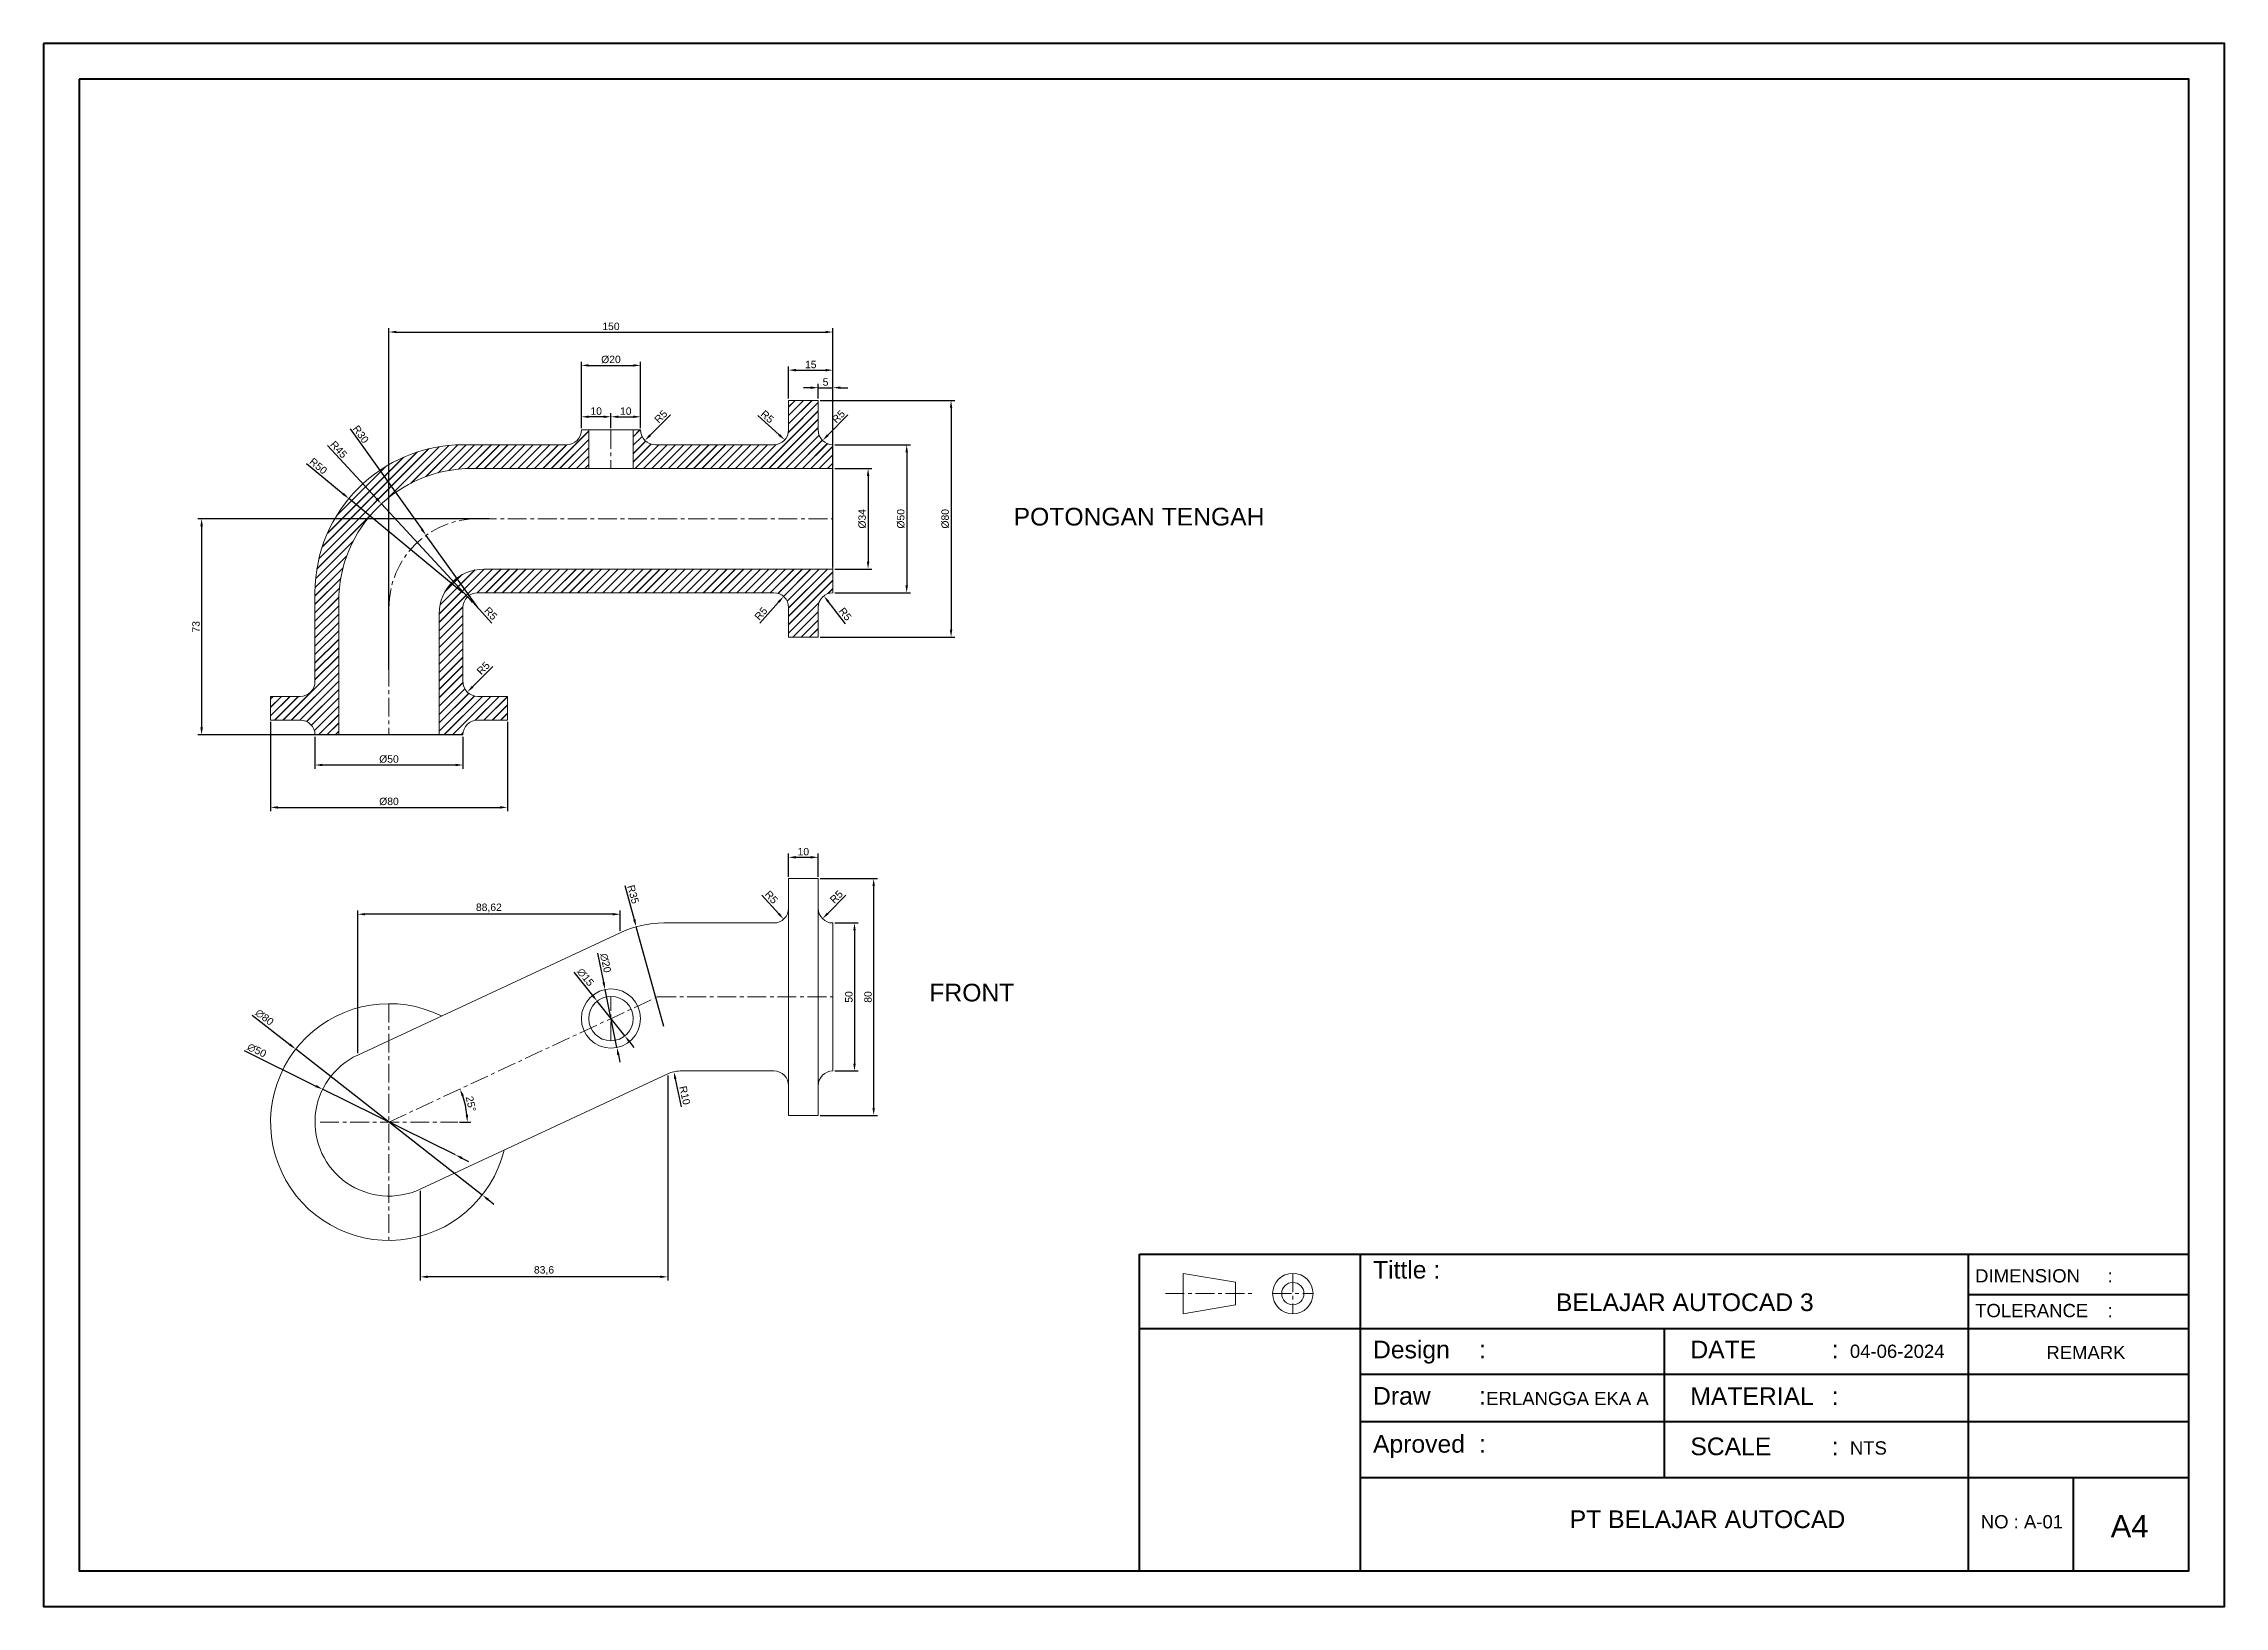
# Model space of a CAD drawing. Header units: millimetres. Extents: x 3088 to 3824, y 774 to 1302.
import ezdxf

# ---------------------------------------------------------------- set-up
doc = ezdxf.new("R2010")
doc.units = ezdxf.units.MM
doc.linetypes.add('CENTERX2', pattern=[101.6, 63.5, -12.7, 12.7, -12.7])
for name, color, linetype, lineweight in [('Center', 4, 'CENTERX2', 13), ('Dim', 40, 'Continuous', 13), ('Kop Gambar', 7, 'Continuous', 40), ('Object', 3, 'Continuous', 15), ('TEXT DIM', 120, 'Continuous', 9)]:
    doc.layers.add(name, color=color, linetype=linetype, lineweight=lineweight)
doc.styles.get("Standard").update_dxf_attribs({"font": 'arial.ttf'})
doc.dimstyles.new('ISO-25', dxfattribs={"dimtxt": 2.5, "dimasz": 2.5, "dimexe": 1.25, "dimexo": 0.625, "dimtad": 1, "dimtxsty": 'Standard', "dimcen": 2.5, "dimadec": 0, "dimazin": 0, "dimtfac": 1, "dimtmove": 0, "dimatfit": 3, "dimfxl": 1, "dimarcsym": 0})

# ---------------------------------------------------------------- blocks, each defined once
blk = doc.blocks.new('*D38')
at = {"layer": 'Defpoints', "color": 0, "transparency": 16777216}
for p in [(3294.89, 979.62), (3181.01, 937.35), (3204.26, 937.35), (3227.51, 937.35), (3230.43, 941.19)]:
    blk.add_point(p, dxfattribs=at)
at = {"layer": 'Dim', "color": 0, "lineweight": -2, "transparency": 16777216}
blk.add_line((3228.14, 937.35), (3231.96, 937.35), dxfattribs=at)
blk.add_arc((3204.26, 937.35), 26.45, 5.41755, 19.58245, dxfattribs=at)
at = {"layer": 'Dim', "color": 0, "transparency": 16777216}
for points in [[(3228.8, 946.06), (3229.57, 946.38), (3228.23, 948.53)], [(3231.01, 939.87), (3230.18, 939.83), (3230.71, 937.35)]]:
    blk.add_solid(points, dxfattribs=at)
at = {"layer": 'Dim', "color": 0, "transparency": 16777216, "insert": (3231.94, 943.49), "char_height": 2.5, "attachment_point": 5, "rotation": 282.5}
blk.add_mtext('25°', dxfattribs=at)
blk = doc.blocks.new('*D39')
at = {"layer": 'Defpoints', "color": 0, "transparency": 16777216}
for p in [(3287.8, 1003.36), (3297.11, 969.62)]:
    blk.add_point(p, dxfattribs=at)
at = {"layer": 'Dim', "color": 0, "lineweight": -2, "transparency": 16777216}
for p, q in [((3283.96, 1017.29), (3287.14, 1005.77)), ((3297.11, 969.62), (3287.8, 1003.36))]:
    blk.add_line(p, q, dxfattribs=at)
at = {"layer": 'Dim', "color": 0, "transparency": 16777216}
blk.add_solid([(3287.54, 1005.88), (3286.73, 1005.65), (3287.8, 1003.36)], dxfattribs=at)
at = {"layer": 'Dim', "color": 0, "transparency": 16777216, "insert": (3286.75, 1014.3), "char_height": 2.5, "attachment_point": 5, "rotation": 285.42232}
blk.add_mtext('R35', dxfattribs=at)
blk = doc.blocks.new('*D40')
at = {"layer": 'Defpoints', "color": 0, "transparency": 16777216}
for p in [(3300.49, 954.38), (3302.65, 944.62)]:
    blk.add_point(p, dxfattribs=at)
at = {"layer": 'Dim', "color": 0, "lineweight": -2, "transparency": 16777216}
blk.add_line((3303.13, 942.45), (3301.03, 951.94), dxfattribs=at)
at = {"layer": 'Dim', "color": 0, "transparency": 16777216}
blk.add_solid([(3301.43, 952.03), (3300.62, 951.85), (3300.49, 954.38)], dxfattribs=at)
at = {"layer": 'Dim', "color": 0, "transparency": 16777216, "insert": (3304.21, 946.39), "char_height": 2.5, "attachment_point": 5, "rotation": 282.5}
blk.add_mtext('R10', dxfattribs=at)
blk = doc.blocks.new('*D41')
at = {"layer": 'Defpoints', "color": 0, "transparency": 16777216}
for p in [(3179.26, 1068.18), (3229.26, 1068.18), (3229.26, 1058)]:
    blk.add_point(p, dxfattribs=at)
at = {"layer": 'Dim', "color": 0, "lineweight": -2, "transparency": 16777216}
for p, q in [((3179.26, 1067.56), (3179.26, 1056.75)), ((3229.26, 1067.56), (3229.26, 1056.75)), ((3181.76, 1058), (3226.76, 1058))]:
    blk.add_line(p, q, dxfattribs=at)
at = {"layer": 'Dim', "color": 0, "transparency": 16777216}
for points in [[(3181.76, 1058.42), (3181.76, 1057.59), (3179.26, 1058)], [(3226.76, 1058.42), (3226.76, 1057.59), (3229.26, 1058)]]:
    blk.add_solid(points, dxfattribs=at)
at = {"layer": 'Dim', "color": 0, "transparency": 16777216, "insert": (3204.26, 1059.97), "char_height": 2.5, "attachment_point": 5}
blk.add_mtext('%%C50', dxfattribs=at)
blk = doc.blocks.new('*D42')
at = {"layer": 'Defpoints', "color": 0, "transparency": 16777216}
for p in [(3164.26, 1073.18), (3244.26, 1073.18), (3244.26, 1043.67)]:
    blk.add_point(p, dxfattribs=at)
at = {"layer": 'Dim', "color": 0, "lineweight": -2, "transparency": 16777216}
for p, q in [((3164.26, 1072.56), (3164.26, 1042.42)), ((3244.26, 1072.56), (3244.26, 1042.42)), ((3166.76, 1043.67), (3241.76, 1043.67))]:
    blk.add_line(p, q, dxfattribs=at)
at = {"layer": 'Dim', "color": 0, "transparency": 16777216}
for points in [[(3166.76, 1044.08), (3166.76, 1043.25), (3164.26, 1043.67)], [(3241.76, 1044.08), (3241.76, 1043.25), (3244.26, 1043.67)]]:
    blk.add_solid(points, dxfattribs=at)
at = {"layer": 'Dim', "color": 0, "transparency": 16777216, "insert": (3204.26, 1045.64), "char_height": 2.5, "attachment_point": 5}
blk.add_mtext('%%C80', dxfattribs=at)
blk = doc.blocks.new('*D43')
at = {"layer": 'Defpoints', "color": 0, "transparency": 16777216}
for p in [(3354.26, 1158.18), (3354.26, 1124.18), (3366.12, 1124.18)]:
    blk.add_point(p, dxfattribs=at)
at = {"layer": 'Dim', "color": 0, "lineweight": -2, "transparency": 16777216}
for p, q in [((3354.89, 1158.18), (3367.37, 1158.18)), ((3366.12, 1155.68), (3366.12, 1126.68)), ((3354.89, 1124.18), (3367.37, 1124.18))]:
    blk.add_line(p, q, dxfattribs=at)
at = {"layer": 'Dim', "color": 0, "transparency": 16777216}
for points in [[(3365.71, 1155.68), (3366.54, 1155.68), (3366.12, 1158.18)], [(3365.71, 1126.68), (3366.54, 1126.68), (3366.12, 1124.18)]]:
    blk.add_solid(points, dxfattribs=at)
at = {"layer": 'Dim', "color": 0, "transparency": 16777216, "insert": (3364.15, 1141.18), "char_height": 2.5, "attachment_point": 5, "rotation": 90}
blk.add_mtext('%%C34', dxfattribs=at)
blk = doc.blocks.new('*D44')
at = {"layer": 'Defpoints', "color": 0, "transparency": 16777216}
for p in [(3354.26, 1166.18), (3354.26, 1116.18), (3379.17, 1116.18)]:
    blk.add_point(p, dxfattribs=at)
at = {"layer": 'Dim', "color": 0, "lineweight": -2, "transparency": 16777216}
for p, q in [((3354.89, 1166.18), (3380.42, 1166.18)), ((3379.17, 1163.68), (3379.17, 1118.68)), ((3354.89, 1116.18), (3380.42, 1116.18))]:
    blk.add_line(p, q, dxfattribs=at)
at = {"layer": 'Dim', "color": 0, "transparency": 16777216}
for points in [[(3378.75, 1163.68), (3379.59, 1163.68), (3379.17, 1166.18)], [(3378.75, 1118.68), (3379.59, 1118.68), (3379.17, 1116.18)]]:
    blk.add_solid(points, dxfattribs=at)
at = {"layer": 'Dim', "color": 0, "transparency": 16777216, "insert": (3377.2, 1141.18), "char_height": 2.5, "attachment_point": 5, "rotation": 90}
blk.add_mtext('%%C50', dxfattribs=at)
blk = doc.blocks.new('*D45')
at = {"layer": 'Defpoints', "color": 0, "transparency": 16777216}
for p in [(3349.26, 1181.18), (3349.26, 1101.18), (3394.17, 1101.18)]:
    blk.add_point(p, dxfattribs=at)
at = {"layer": 'Dim', "color": 0, "lineweight": -2, "transparency": 16777216}
for p, q in [((3349.89, 1181.18), (3395.42, 1181.18)), ((3394.17, 1178.68), (3394.17, 1103.68)), ((3349.89, 1101.18), (3395.42, 1101.18))]:
    blk.add_line(p, q, dxfattribs=at)
at = {"layer": 'Dim', "color": 0, "transparency": 16777216}
for points in [[(3393.76, 1178.68), (3394.59, 1178.68), (3394.17, 1181.18)], [(3393.76, 1103.68), (3394.59, 1103.68), (3394.17, 1101.18)]]:
    blk.add_solid(points, dxfattribs=at)
at = {"layer": 'Dim', "color": 0, "transparency": 16777216, "insert": (3392.2, 1141.18), "char_height": 2.5, "attachment_point": 5, "rotation": 90}
blk.add_mtext('%%C80', dxfattribs=at)
blk = doc.blocks.new('*D46')
at = {"layer": 'Defpoints', "color": 0, "transparency": 16777216}
for p in [(3354.26, 1191.4), (3339.26, 1181.18), (3354.26, 1166.18)]:
    blk.add_point(p, dxfattribs=at)
at = {"layer": 'Dim', "color": 0, "lineweight": -2, "transparency": 16777216}
for p, q in [((3339.26, 1181.81), (3339.26, 1192.65)), ((3341.76, 1191.4), (3351.76, 1191.4)), ((3354.26, 1166.81), (3354.26, 1192.65))]:
    blk.add_line(p, q, dxfattribs=at)
at = {"layer": 'Dim', "color": 0, "transparency": 16777216}
for points in [[(3341.76, 1191.82), (3341.76, 1190.98), (3339.26, 1191.4)], [(3351.76, 1191.82), (3351.76, 1190.98), (3354.26, 1191.4)]]:
    blk.add_solid(points, dxfattribs=at)
at = {"layer": 'Dim', "color": 0, "transparency": 16777216, "insert": (3346.76, 1193.3), "char_height": 2.5, "attachment_point": 5}
blk.add_mtext('15', dxfattribs=at)
blk = doc.blocks.new('*D47')
at = {"layer": 'Defpoints', "color": 0, "transparency": 16777216}
for p in [(3349.26, 1181.18), (3354.26, 1185.48), (3354.26, 1166.18)]:
    blk.add_point(p, dxfattribs=at)
at = {"layer": 'Dim', "color": 0, "lineweight": -2, "transparency": 16777216}
for p, q in [((3349.26, 1181.81), (3349.26, 1186.73)), ((3354.26, 1166.81), (3354.26, 1186.73)), ((3346.76, 1185.48), (3344.26, 1185.48)), ((3349.26, 1185.48), (3354.26, 1185.48)), ((3356.76, 1185.48), (3359.26, 1185.48))]:
    blk.add_line(p, q, dxfattribs=at)
at = {"layer": 'Dim', "color": 0, "transparency": 16777216}
for points in [[(3346.76, 1185.89), (3346.76, 1185.06), (3349.26, 1185.48)], [(3356.76, 1185.89), (3356.76, 1185.06), (3354.26, 1185.48)]]:
    blk.add_solid(points, dxfattribs=at)
at = {"layer": 'Dim', "color": 0, "transparency": 16777216, "insert": (3351.76, 1187.37), "char_height": 2.5, "attachment_point": 5}
blk.add_mtext('5', dxfattribs=at)
blk = doc.blocks.new('*D48')
at = {"layer": 'Defpoints', "color": 0, "transparency": 16777216}
for p in [(3289.26, 1193.01), (3269.26, 1171.18), (3289.26, 1171.18)]:
    blk.add_point(p, dxfattribs=at)
at = {"layer": 'Dim', "color": 0, "lineweight": -2, "transparency": 16777216}
for p, q in [((3269.26, 1171.81), (3269.26, 1194.26)), ((3289.26, 1171.81), (3289.26, 1194.26)), ((3271.76, 1193.01), (3286.76, 1193.01))]:
    blk.add_line(p, q, dxfattribs=at)
at = {"layer": 'Dim', "color": 0, "transparency": 16777216}
for points in [[(3271.76, 1193.43), (3271.76, 1192.59), (3269.26, 1193.01)], [(3286.76, 1193.43), (3286.76, 1192.59), (3289.26, 1193.01)]]:
    blk.add_solid(points, dxfattribs=at)
at = {"layer": 'Dim', "color": 0, "transparency": 16777216, "insert": (3279.26, 1194.98), "char_height": 2.5, "attachment_point": 5}
blk.add_mtext('%%C20', dxfattribs=at)
blk = doc.blocks.new('*D49')
at = {"layer": 'Defpoints', "color": 0, "transparency": 16777216}
for p in [(3289.26, 1175.65), (3279.26, 1171.18), (3289.26, 1171.18)]:
    blk.add_point(p, dxfattribs=at)
at = {"layer": 'Dim', "color": 0, "lineweight": -2, "transparency": 16777216}
for p, q in [((3279.26, 1171.81), (3279.26, 1176.9)), ((3281.76, 1175.65), (3286.76, 1175.65)), ((3289.26, 1171.81), (3289.26, 1176.9))]:
    blk.add_line(p, q, dxfattribs=at)
at = {"layer": 'Dim', "color": 0, "transparency": 16777216}
for points in [[(3281.76, 1176.06), (3281.76, 1175.23), (3279.26, 1175.65)], [(3286.76, 1176.06), (3286.76, 1175.23), (3289.26, 1175.65)]]:
    blk.add_solid(points, dxfattribs=at)
at = {"layer": 'Dim', "color": 0, "transparency": 16777216, "insert": (3284.26, 1177.55), "char_height": 2.5, "attachment_point": 5}
blk.add_mtext('10', dxfattribs=at)
blk = doc.blocks.new('*D50')
at = {"layer": 'Defpoints', "color": 0, "transparency": 16777216}
for p in [(3269.26, 1175.65), (3269.26, 1171.18), (3279.26, 1171.18)]:
    blk.add_point(p, dxfattribs=at)
at = {"layer": 'Dim', "color": 0, "lineweight": -2, "transparency": 16777216}
for p, q in [((3269.26, 1171.81), (3269.26, 1176.9)), ((3276.76, 1175.65), (3271.76, 1175.65)), ((3279.26, 1171.81), (3279.26, 1176.9))]:
    blk.add_line(p, q, dxfattribs=at)
at = {"layer": 'Dim', "color": 0, "transparency": 16777216}
for points in [[(3271.76, 1176.06), (3271.76, 1175.23), (3269.26, 1175.65)], [(3276.76, 1176.06), (3276.76, 1175.23), (3279.26, 1175.65)]]:
    blk.add_solid(points, dxfattribs=at)
at = {"layer": 'Dim', "color": 0, "transparency": 16777216, "insert": (3274.26, 1177.55), "char_height": 2.5, "attachment_point": 5}
blk.add_mtext('10', dxfattribs=at)
blk = doc.blocks.new('*D51')
at = {"layer": 'Defpoints', "color": 0, "transparency": 16777216}
for p in [(3354.26, 1204.28), (3354.26, 1124.18), (3204.26, 1089.68)]:
    blk.add_point(p, dxfattribs=at)
at = {"layer": 'Dim', "color": 0, "lineweight": -2, "transparency": 16777216}
for p, q in [((3204.26, 1090.31), (3204.26, 1205.53)), ((3206.76, 1204.28), (3351.76, 1204.28)), ((3354.26, 1124.81), (3354.26, 1205.53))]:
    blk.add_line(p, q, dxfattribs=at)
at = {"layer": 'Dim', "color": 0, "transparency": 16777216}
for points in [[(3206.76, 1204.7), (3206.76, 1203.87), (3204.26, 1204.28)], [(3351.76, 1204.7), (3351.76, 1203.87), (3354.26, 1204.28)]]:
    blk.add_solid(points, dxfattribs=at)
at = {"layer": 'Dim', "color": 0, "transparency": 16777216, "insert": (3279.26, 1206.18), "char_height": 2.5, "attachment_point": 5}
blk.add_mtext('150', dxfattribs=at)
blk = doc.blocks.new('*D52')
at = {"layer": 'Defpoints', "color": 0, "transparency": 16777216}
for p in [(3238.72, 1141.18), (3140.95, 1068.18), (3229.26, 1068.18)]:
    blk.add_point(p, dxfattribs=at)
at = {"layer": 'Dim', "color": 0, "lineweight": -2, "transparency": 16777216}
for p, q in [((3238.09, 1141.18), (3139.7, 1141.18)), ((3140.95, 1138.68), (3140.95, 1070.68)), ((3228.64, 1068.18), (3139.7, 1068.18))]:
    blk.add_line(p, q, dxfattribs=at)
at = {"layer": 'Dim', "color": 0, "transparency": 16777216}
for points in [[(3140.53, 1138.68), (3141.37, 1138.68), (3140.95, 1141.18)], [(3140.53, 1070.68), (3141.37, 1070.68), (3140.95, 1068.18)]]:
    blk.add_solid(points, dxfattribs=at)
at = {"layer": 'Dim', "color": 0, "transparency": 16777216, "insert": (3139.05, 1104.68), "char_height": 2.5, "attachment_point": 5, "rotation": 90}
blk.add_mtext('73', dxfattribs=at)
blk = doc.blocks.new('*D53')
at = {"layer": 'Defpoints', "color": 0, "transparency": 16777216}
for p in [(3230.88, 1114.86), (3234.26, 1111.18)]:
    blk.add_point(p, dxfattribs=at)
at = {"layer": 'Dim', "color": 0, "lineweight": -2, "transparency": 16777216}
blk.add_line((3239.06, 1105.96), (3232.57, 1113.02), dxfattribs=at)
at = {"layer": 'Dim', "color": 0, "transparency": 16777216}
blk.add_solid([(3232.88, 1113.3), (3232.26, 1112.74), (3230.88, 1114.86)], dxfattribs=at)
at = {"layer": 'Dim', "color": 0, "transparency": 16777216, "insert": (3238.67, 1109.19), "char_height": 2.5, "attachment_point": 5, "rotation": 312.60921}
blk.add_mtext('R5', dxfattribs=at)
blk = doc.blocks.new('*D54')
at = {"layer": 'Defpoints', "color": 0, "transparency": 16777216}
for p in [(3234.26, 1086.18), (3230.73, 1082.65)]:
    blk.add_point(p, dxfattribs=at)
at = {"layer": 'Dim', "color": 0, "lineweight": -2, "transparency": 16777216}
blk.add_line((3239.33, 1091.25), (3232.49, 1084.41), dxfattribs=at)
at = {"layer": 'Dim', "color": 0, "transparency": 16777216}
blk.add_solid([(3232.2, 1084.71), (3232.79, 1084.12), (3230.73, 1082.65)], dxfattribs=at)
at = {"layer": 'Dim', "color": 0, "transparency": 16777216, "insert": (3236.12, 1090.72), "char_height": 2.5, "attachment_point": 5, "rotation": 45}
blk.add_mtext('R5', dxfattribs=at)
blk = doc.blocks.new('*D55')
at = {"layer": 'Defpoints', "color": 0, "transparency": 16777216}
for p in [(3337.57, 1114.93), (3334.26, 1111.18)]:
    blk.add_point(p, dxfattribs=at)
at = {"layer": 'Dim', "color": 0, "lineweight": -2, "transparency": 16777216}
blk.add_line((3329.6, 1105.89), (3335.91, 1113.06), dxfattribs=at)
at = {"layer": 'Dim', "color": 0, "transparency": 16777216}
blk.add_solid([(3335.6, 1113.33), (3336.23, 1112.78), (3337.57, 1114.93)], dxfattribs=at)
at = {"layer": 'Dim', "color": 0, "transparency": 16777216, "insert": (3329.93, 1109.13), "char_height": 2.5, "attachment_point": 5, "rotation": 48.6382}
blk.add_mtext('R5', dxfattribs=at)
blk = doc.blocks.new('*D56')
at = {"layer": 'Defpoints', "color": 0, "transparency": 16777216}
for p in [(3351.17, 1115.11), (3354.26, 1111.18)]:
    blk.add_point(p, dxfattribs=at)
at = {"layer": 'Dim', "color": 0, "lineweight": -2, "transparency": 16777216}
blk.add_line((3358.55, 1105.73), (3352.71, 1113.14), dxfattribs=at)
at = {"layer": 'Dim', "color": 0, "transparency": 16777216}
blk.add_solid([(3353.04, 1113.4), (3352.39, 1112.89), (3351.17, 1115.11)], dxfattribs=at)
at = {"layer": 'Dim', "color": 0, "transparency": 16777216, "insert": (3358.4, 1108.98), "char_height": 2.5, "attachment_point": 5, "rotation": 308.21846}
blk.add_mtext('R5', dxfattribs=at)
blk = doc.blocks.new('*D57')
at = {"layer": 'Defpoints', "color": 0, "transparency": 16777216}
for p in [(3334.26, 1171.18), (3337.98, 1167.84)]:
    blk.add_point(p, dxfattribs=at)
at = {"layer": 'Dim', "color": 0, "lineweight": -2, "transparency": 16777216}
blk.add_line((3328.85, 1176.04), (3336.12, 1169.51), dxfattribs=at)
at = {"layer": 'Dim', "color": 0, "transparency": 16777216}
blk.add_solid([(3336.4, 1169.82), (3335.84, 1169.2), (3337.98, 1167.84)], dxfattribs=at)
at = {"layer": 'Dim', "color": 0, "transparency": 16777216, "insert": (3332.09, 1175.68), "char_height": 2.5, "attachment_point": 5, "rotation": 318.05671}
blk.add_mtext('R5', dxfattribs=at)
blk = doc.blocks.new('*D58')
at = {"layer": 'Defpoints', "color": 0, "transparency": 16777216}
for p in [(3350.73, 1167.65), (3354.26, 1171.18)]:
    blk.add_point(p, dxfattribs=at)
at = {"layer": 'Dim', "color": 0, "lineweight": -2, "transparency": 16777216}
blk.add_line((3359.33, 1176.25), (3352.49, 1169.41), dxfattribs=at)
at = {"layer": 'Dim', "color": 0, "transparency": 16777216}
blk.add_solid([(3352.2, 1169.71), (3352.79, 1169.12), (3350.73, 1167.65)], dxfattribs=at)
at = {"layer": 'Dim', "color": 0, "transparency": 16777216, "insert": (3356.12, 1175.72), "char_height": 2.5, "attachment_point": 5, "rotation": 45}
blk.add_mtext('R5', dxfattribs=at)
blk = doc.blocks.new('*D59')
at = {"layer": 'Defpoints', "color": 0, "transparency": 16777216}
for p in [(3190.71, 1148.02), (3229.26, 1116.18)]:
    blk.add_point(p, dxfattribs=at)
at = {"layer": 'Dim', "color": 0, "lineweight": -2, "transparency": 16777216}
for p, q in [((3176.39, 1159.84), (3188.78, 1149.61)), ((3229.26, 1116.18), (3190.71, 1148.02))]:
    blk.add_line(p, q, dxfattribs=at)
at = {"layer": 'Dim', "color": 0, "transparency": 16777216}
blk.add_solid([(3189.04, 1149.93), (3188.51, 1149.29), (3190.71, 1148.02)], dxfattribs=at)
at = {"layer": 'Dim', "color": 0, "transparency": 16777216, "insert": (3180.38, 1159.01), "char_height": 2.5, "attachment_point": 5, "rotation": 320.45199}
blk.add_mtext('R50', dxfattribs=at)
blk = doc.blocks.new('*D60')
at = {"layer": 'Defpoints', "color": 0, "transparency": 16777216}
for p in [(3201.7, 1146.21), (3232.26, 1113.18)]:
    blk.add_point(p, dxfattribs=at)
at = {"layer": 'Dim', "color": 0, "lineweight": -2, "transparency": 16777216}
for p, q in [((3183.43, 1165.96), (3200, 1148.05)), ((3232.26, 1113.18), (3201.7, 1146.21))]:
    blk.add_line(p, q, dxfattribs=at)
at = {"layer": 'Dim', "color": 0, "transparency": 16777216}
blk.add_solid([(3200.31, 1148.33), (3199.7, 1147.76), (3201.7, 1146.21)], dxfattribs=at)
at = {"layer": 'Dim', "color": 0, "transparency": 16777216, "insert": (3187.28, 1164.59), "char_height": 2.5, "attachment_point": 5, "rotation": 312.77499}
blk.add_mtext('R45', dxfattribs=at)
blk = doc.blocks.new('*D61')
at = {"layer": 'Defpoints', "color": 0, "transparency": 16777216}
for p in [(3216.81, 1135.58), (3234.26, 1111.18)]:
    blk.add_point(p, dxfattribs=at)
at = {"layer": 'Dim', "color": 0, "lineweight": -2, "transparency": 16777216}
for p, q in [((3191.09, 1171.56), (3215.36, 1137.62)), ((3234.26, 1111.18), (3216.81, 1135.58))]:
    blk.add_line(p, q, dxfattribs=at)
at = {"layer": 'Dim', "color": 0, "transparency": 16777216}
blk.add_solid([(3215.7, 1137.86), (3215.02, 1137.38), (3216.81, 1135.58)], dxfattribs=at)
at = {"layer": 'Dim', "color": 0, "transparency": 16777216, "insert": (3194.74, 1169.73), "char_height": 2.5, "attachment_point": 5, "rotation": 305.56571}
blk.add_mtext('R30', dxfattribs=at)
blk = doc.blocks.new('*D62')
at = {"layer": 'Defpoints', "color": 0, "transparency": 16777216}
for p in [(3290.73, 1167.65), (3294.26, 1171.18)]:
    blk.add_point(p, dxfattribs=at)
at = {"layer": 'Dim', "color": 0, "lineweight": -2, "transparency": 16777216}
blk.add_line((3299.33, 1176.25), (3292.49, 1169.41), dxfattribs=at)
at = {"layer": 'Dim', "color": 0, "transparency": 16777216}
blk.add_solid([(3292.2, 1169.71), (3292.79, 1169.12), (3290.73, 1167.65)], dxfattribs=at)
at = {"layer": 'Dim', "color": 0, "transparency": 16777216, "insert": (3296.12, 1175.72), "char_height": 2.5, "attachment_point": 5, "rotation": 45}
blk.add_mtext('R5', dxfattribs=at)
blk = doc.blocks.new('*D63')
at = {"layer": 'Defpoints', "color": 0, "transparency": 16777216}
for p in [(3172.75, 961.99), (3235.77, 912.71)]:
    blk.add_point(p, dxfattribs=at)
at = {"layer": 'Dim', "color": 0, "lineweight": -2, "transparency": 16777216}
for p, q in [((3158.02, 973.52), (3170.78, 963.53)), ((3235.77, 912.71), (3172.75, 961.99)), ((3237.74, 911.17), (3239.71, 909.63))]:
    blk.add_line(p, q, dxfattribs=at)
at = {"layer": 'Dim', "color": 0, "transparency": 16777216}
for points in [[(3171.04, 963.86), (3170.53, 963.21), (3172.75, 961.99)], [(3238, 911.5), (3237.48, 910.85), (3235.77, 912.71)]]:
    blk.add_solid(points, dxfattribs=at)
at = {"layer": 'Dim', "color": 0, "transparency": 16777216, "insert": (3162.2, 972.75), "char_height": 2.5, "attachment_point": 5, "rotation": 321.97502}
blk.add_mtext('∅80', dxfattribs=at)
blk = doc.blocks.new('*D64')
at = {"layer": 'Defpoints', "color": 0, "transparency": 16777216}
for p in [(3181.84, 948.42), (3226.68, 926.29)]:
    blk.add_point(p, dxfattribs=at)
at = {"layer": 'Dim', "color": 0, "lineweight": -2, "transparency": 16777216}
for p, q in [((3155.36, 961.48), (3179.6, 949.52)), ((3226.68, 926.29), (3181.84, 948.42)), ((3228.92, 925.19), (3231.16, 924.08))]:
    blk.add_line(p, q, dxfattribs=at)
at = {"layer": 'Dim', "color": 0, "transparency": 16777216}
for points in [[(3179.78, 949.9), (3179.42, 949.15), (3181.84, 948.42)], [(3229.11, 925.56), (3228.74, 924.81), (3226.68, 926.29)]]:
    blk.add_solid(points, dxfattribs=at)
at = {"layer": 'Dim', "color": 0, "transparency": 16777216, "insert": (3159.62, 961.58), "char_height": 2.5, "attachment_point": 5, "rotation": 333.73848}
blk.add_mtext('∅50', dxfattribs=at)
blk = doc.blocks.new('*D65')
at = {"layer": 'Defpoints', "color": 0, "transparency": 16777216}
for p in [(3298.43, 953.68), (3214.83, 914.7), (3214.83, 885.07)]:
    blk.add_point(p, dxfattribs=at)
at = {"layer": 'Dim', "color": 0, "lineweight": -2, "transparency": 16777216}
for p, q in [((3298.43, 953.05), (3298.43, 883.82)), ((3214.83, 914.07), (3214.83, 883.82)), ((3295.93, 885.07), (3217.33, 885.07))]:
    blk.add_line(p, q, dxfattribs=at)
at = {"layer": 'Dim', "color": 0, "transparency": 16777216}
for points in [[(3217.33, 885.49), (3217.33, 884.66), (3214.83, 885.07)], [(3295.93, 885.49), (3295.93, 884.66), (3298.43, 885.07)]]:
    blk.add_solid(points, dxfattribs=at)
at = {"layer": 'Dim', "color": 0, "transparency": 16777216, "insert": (3256.63, 887.2), "char_height": 2.5, "attachment_point": 5}
blk.add_mtext('83,6', dxfattribs=at)
blk = doc.blocks.new('*D66')
at = {"layer": 'Defpoints', "color": 0, "transparency": 16777216}
for p in [(3193.7, 1007.57), (3282.32, 1001.34), (3193.7, 960.01)]:
    blk.add_point(p, dxfattribs=at)
at = {"layer": 'Dim', "color": 0, "lineweight": -2, "transparency": 16777216}
for p, q in [((3193.7, 960.64), (3193.7, 1008.82)), ((3279.82, 1007.57), (3196.2, 1007.57)), ((3282.32, 1001.96), (3282.32, 1008.82))]:
    blk.add_line(p, q, dxfattribs=at)
at = {"layer": 'Dim', "color": 0, "transparency": 16777216}
for points in [[(3196.2, 1007.99), (3196.2, 1007.15), (3193.7, 1007.57)], [(3279.82, 1007.99), (3279.82, 1007.15), (3282.32, 1007.57)]]:
    blk.add_solid(points, dxfattribs=at)
at = {"layer": 'Dim', "color": 0, "transparency": 16777216, "insert": (3238.01, 1009.7), "char_height": 2.5, "attachment_point": 5}
blk.add_mtext('88,62', dxfattribs=at)
blk = doc.blocks.new('*D67')
at = {"layer": 'Defpoints', "color": 0, "transparency": 16777216}
for p in [(3334.26, 1009.62), (3337.6, 1005.89)]:
    blk.add_point(p, dxfattribs=at)
at = {"layer": 'Dim', "color": 0, "lineweight": -2, "transparency": 16777216}
blk.add_line((3330.28, 1014.06), (3335.93, 1007.75), dxfattribs=at)
at = {"layer": 'Dim', "color": 0, "transparency": 16777216}
blk.add_solid([(3336.24, 1008.03), (3335.62, 1007.48), (3337.6, 1005.89)], dxfattribs=at)
at = {"layer": 'Dim', "color": 0, "transparency": 16777216, "insert": (3333.46, 1013.35), "char_height": 2.5, "attachment_point": 5, "rotation": 311.8498}
blk.add_mtext('R5', dxfattribs=at)
blk = doc.blocks.new('*D68')
at = {"layer": 'Defpoints', "color": 0, "transparency": 16777216}
for p in [(3349.26, 1026.81), (3339.26, 1019.62), (3349.26, 1019.62)]:
    blk.add_point(p, dxfattribs=at)
at = {"layer": 'Dim', "color": 0, "lineweight": -2, "transparency": 16777216}
for p, q in [((3339.26, 1020.24), (3339.26, 1028.06)), ((3341.76, 1026.81), (3346.76, 1026.81)), ((3349.26, 1020.24), (3349.26, 1028.06))]:
    blk.add_line(p, q, dxfattribs=at)
at = {"layer": 'Dim', "color": 0, "transparency": 16777216}
for points in [[(3341.76, 1027.22), (3341.76, 1026.39), (3339.26, 1026.81)], [(3346.76, 1027.22), (3346.76, 1026.39), (3349.26, 1026.81)]]:
    blk.add_solid(points, dxfattribs=at)
at = {"layer": 'Dim', "color": 0, "transparency": 16777216, "insert": (3344.26, 1028.71), "char_height": 2.5, "attachment_point": 5}
blk.add_mtext('10', dxfattribs=at)
blk = doc.blocks.new('*D69')
at = {"layer": 'Defpoints', "color": 0, "transparency": 16777216}
for p in [(3349.26, 1019.62), (3349.26, 939.62), (3368.01, 939.62)]:
    blk.add_point(p, dxfattribs=at)
at = {"layer": 'Dim', "color": 0, "lineweight": -2, "transparency": 16777216}
for p, q in [((3349.89, 1019.62), (3369.26, 1019.62)), ((3368.01, 1017.12), (3368.01, 942.12)), ((3349.89, 939.62), (3369.26, 939.62))]:
    blk.add_line(p, q, dxfattribs=at)
at = {"layer": 'Dim', "color": 0, "transparency": 16777216}
for points in [[(3367.6, 1017.12), (3368.43, 1017.12), (3368.01, 1019.62)], [(3367.6, 942.12), (3368.43, 942.12), (3368.01, 939.62)]]:
    blk.add_solid(points, dxfattribs=at)
at = {"layer": 'Dim', "color": 0, "transparency": 16777216, "insert": (3366.11, 979.62), "char_height": 2.5, "attachment_point": 5, "rotation": 90}
blk.add_mtext('80', dxfattribs=at)
blk = doc.blocks.new('*D70')
at = {"layer": 'Defpoints', "color": 0, "transparency": 16777216}
for p in [(3354.26, 1009.62), (3350.73, 1006.08)]:
    blk.add_point(p, dxfattribs=at)
at = {"layer": 'Dim', "color": 0, "lineweight": -2, "transparency": 16777216}
blk.add_line((3358.63, 1013.98), (3352.49, 1007.85), dxfattribs=at)
at = {"layer": 'Dim', "color": 0, "transparency": 16777216}
blk.add_solid([(3352.2, 1008.14), (3352.79, 1007.55), (3350.73, 1006.08)], dxfattribs=at)
at = {"layer": 'Dim', "color": 0, "transparency": 16777216, "insert": (3355.41, 1013.45), "char_height": 2.5, "attachment_point": 5, "rotation": 45}
blk.add_mtext('R5', dxfattribs=at)
blk = doc.blocks.new('*D71')
at = {"layer": 'Defpoints', "color": 0, "transparency": 16777216}
for p in [(3354.26, 1004.62), (3354.26, 954.62), (3361.54, 954.62)]:
    blk.add_point(p, dxfattribs=at)
at = {"layer": 'Dim', "color": 0, "lineweight": -2, "transparency": 16777216}
for p, q in [((3354.89, 1004.62), (3362.79, 1004.62)), ((3361.54, 1002.12), (3361.54, 957.12)), ((3354.89, 954.62), (3362.79, 954.62))]:
    blk.add_line(p, q, dxfattribs=at)
at = {"layer": 'Dim', "color": 0, "transparency": 16777216}
for points in [[(3361.13, 1002.12), (3361.96, 1002.12), (3361.54, 1004.62)], [(3361.13, 957.12), (3361.96, 957.12), (3361.54, 954.62)]]:
    blk.add_solid(points, dxfattribs=at)
at = {"layer": 'Dim', "color": 0, "transparency": 16777216, "insert": (3359.64, 979.62), "char_height": 2.5, "attachment_point": 5, "rotation": 90}
blk.add_mtext('50', dxfattribs=at)
blk = doc.blocks.new('*D72')
at = {"layer": 'Defpoints', "color": 0, "transparency": 16777216}
for p in [(3277.26, 982.13), (3281.26, 962.53)]:
    blk.add_point(p, dxfattribs=at)
at = {"layer": 'Dim', "color": 0, "lineweight": -2, "transparency": 16777216}
for p, q in [((3274.76, 994.42), (3276.76, 984.58)), ((3281.26, 962.53), (3277.26, 982.13)), ((3281.76, 960.08), (3282.26, 957.63))]:
    blk.add_line(p, q, dxfattribs=at)
at = {"layer": 'Dim', "color": 0, "transparency": 16777216}
for points in [[(3277.17, 984.66), (3276.36, 984.49), (3277.26, 982.13)], [(3282.17, 960.16), (3281.35, 960), (3281.26, 962.53)]]:
    blk.add_solid(points, dxfattribs=at)
at = {"layer": 'Dim', "color": 0, "transparency": 16777216, "insert": (3277.44, 991.11), "char_height": 2.5, "attachment_point": 5, "rotation": 281.52653}
blk.add_mtext('∅20', dxfattribs=at)
blk = doc.blocks.new('*D73')
at = {"layer": 'Defpoints', "color": 0, "transparency": 16777216}
for p in [(3274.59, 978.2), (3283.93, 966.46)]:
    blk.add_point(p, dxfattribs=at)
at = {"layer": 'Dim', "color": 0, "lineweight": -2, "transparency": 16777216}
for p, q in [((3266.76, 988.03), (3273.03, 980.15)), ((3283.93, 966.46), (3274.59, 978.2)), ((3285.49, 964.5), (3287.04, 962.55))]:
    blk.add_line(p, q, dxfattribs=at)
at = {"layer": 'Dim', "color": 0, "transparency": 16777216}
for points in [[(3273.36, 980.41), (3272.71, 979.89), (3274.59, 978.2)], [(3285.81, 964.76), (3285.16, 964.24), (3283.93, 966.46)]]:
    blk.add_solid(points, dxfattribs=at)
at = {"layer": 'Dim', "color": 0, "transparency": 16777216, "insert": (3270.66, 986.3), "char_height": 2.5, "attachment_point": 5, "rotation": 308.51223}
blk.add_mtext('∅15', dxfattribs=at)

msp = doc.modelspace()

# ---------------------------------------------------------------- hatches: boundary and pattern name
at = {"layer": 'Object'}
h = msp.add_hatch(dxfattribs=at)
h.set_pattern_fill('JIS_LC_20', color=256, scale=0.1)
h.set_pattern_definition([(45, (-10450.2412, -1053.5989), (-1.41421356, 1.41421356), []), (45, (-10450.2012, -1053.5989), (-1.41421356, 1.41421356), [])])
h.paths.add_polyline_path([(3232.261, 1158.181), (3271.761, 1158.181), (3271.761, 1171.181), (3269.261, 1171.181, -0.4142136), (3264.261, 1166.181), (3229.261, 1166.181, 0.4142136), (3179.261, 1116.181), (3179.261, 1086.181, -0.4142136), (3174.261, 1081.181), (3164.261, 1081.181), (3164.261, 1073.181), (3174.261, 1073.181, -0.4142136), (3179.261, 1068.181), (3187.261, 1068.181), (3187.261, 1113.181, -0.4142136)])
h.paths.add_polyline_path([(3354.261, 1166.181, -0.4142136), (3349.261, 1171.181), (3349.261, 1181.181), (3339.261, 1181.181), (3339.261, 1171.181, -0.4142136), (3334.261, 1166.181), (3294.261, 1166.181, -0.4142136), (3289.261, 1171.181), (3286.761, 1171.181), (3286.761, 1158.181), (3354.261, 1158.181)])
h.paths.add_polyline_path([(3354.261, 1124.181), (3236.261, 1124.181, 0.4142136), (3221.261, 1109.181), (3221.261, 1068.181), (3229.261, 1068.181, -0.4142136), (3234.261, 1073.181), (3244.261, 1073.181), (3244.261, 1081.181), (3234.261, 1081.181, -0.4142136), (3229.261, 1086.181), (3229.261, 1111.181, -0.4142136), (3234.261, 1116.181), (3334.261, 1116.181, -0.4142136), (3339.261, 1111.181), (3339.261, 1101.181), (3349.261, 1101.181), (3349.261, 1111.181, -0.4142136), (3354.261, 1116.181)])

# ---------------------------------------------------------------- linework, layer by layer
at = {"layer": 'Center', "ltscale": 0.1}
for p, q in [((3279.261, 1171.181), (3279.261, 1158.181)), ((3234.261, 1141.181), (3354.261, 1141.181)), ((3204.261, 1111.181), (3204.261, 1068.181)), ((3204.261, 937.354), (3294.892, 979.616)), ((3204.261, 977.354), (3204.261, 897.354)), ((3279.261, 964.827), (3279.261, 979.827)), ((3294.892, 979.616), (3354.261, 979.616)), ((3181.011, 937.354), (3227.511, 937.354)), ((3509.639, 886.245), (3509.639, 872.577)), ((3466.62, 879.411), (3496.247, 879.411)), ((3502.805, 879.411), (3516.473, 879.411))]:
    msp.add_line(p, q, dxfattribs=at)
msp.add_arc((3234.261, 1111.181), 30, 90, 180, dxfattribs=at)
at = {"layer": 'Kop Gambar'}
for p, q in [((3457.864, 892.781), (3812.512, 892.781)), ((3457.864, 785.584), (3457.864, 892.781)), ((3532.454, 785.584), (3532.454, 892.781)), ((3737.921, 785.584), (3737.921, 892.781)), ((3737.921, 879.054), (3812.512, 879.054)), ((3457.864, 867.594), (3812.512, 867.594)), ((3635.188, 817.274), (3635.188, 867.594)), ((3532.454, 852.131), (3812.512, 852.131)), ((3532.454, 836.144), (3812.512, 836.144)), ((3532.454, 817.274), (3812.512, 817.274)), ((3773.41, 785.584), (3773.41, 817.274))]:
    msp.add_line(p, q, dxfattribs=at)
for points in [[(3087.572, 1301.724), (3087.572, 773.724), (3824.372, 773.724), (3824.372, 1301.724)], [(3099.572, 1289.724), (3099.572, 785.724), (3812.372, 785.724), (3812.372, 1289.724)]]:
    msp.add_lwpolyline(points, close=True, dxfattribs=at)
at = {"layer": 'Object'}
for p, q in [((3339.261, 1181.181), (3349.261, 1181.181)), ((3339.261, 1181.181), (3339.261, 1171.181)), ((3349.261, 1181.181), (3349.261, 1171.181)), ((3229.261, 1166.181), (3264.261, 1166.181)), ((3269.261, 1171.181), (3289.261, 1171.181)), ((3269.261, 1171.181), (3269.261, 1171.181)), ((3271.761, 1158.181), (3271.761, 1171.181)), ((3286.761, 1158.181), (3286.761, 1171.181)), ((3289.261, 1171.181), (3289.261, 1171.181)), ((3294.261, 1166.181), (3334.261, 1166.181)), ((3354.261, 1166.181), (3354.261, 1166.181)), ((3354.261, 1166.181), (3354.261, 1116.181)), ((3232.261, 1158.181), (3354.261, 1158.181)), ((3236.261, 1124.181), (3354.261, 1124.181)), ((3179.261, 1116.181), (3179.261, 1086.181)), ((3187.261, 1113.181), (3187.261, 1068.181)), ((3234.261, 1116.181), (3334.261, 1116.181)), ((3354.261, 1116.181), (3354.261, 1116.181)), ((3221.261, 1109.181), (3221.261, 1068.181)), ((3229.261, 1111.181), (3229.261, 1086.181)), ((3339.261, 1111.181), (3339.261, 1101.181)), ((3349.261, 1111.181), (3349.261, 1101.181)), ((3339.261, 1101.181), (3349.261, 1101.181)), ((3164.261, 1081.181), (3164.261, 1073.181)), ((3164.261, 1081.181), (3174.261, 1081.181)), ((3234.261, 1081.181), (3244.261, 1081.181)), ((3244.261, 1081.181), (3244.261, 1073.181)), ((3164.261, 1073.181), (3174.261, 1073.181)), ((3234.261, 1073.181), (3244.261, 1073.181)), ((3179.261, 1068.181), (3179.261, 1068.181)), ((3179.261, 1068.181), (3229.261, 1068.181)), ((3229.261, 1068.181), (3229.261, 1068.181)), ((3339.261, 1019.616), (3339.261, 1009.616)), ((3339.261, 1019.616), (3349.261, 1019.616)), ((3349.261, 1019.616), (3349.261, 1009.616)), ((3339.261, 1009.616), (3339.261, 939.616)), ((3349.261, 1009.616), (3349.261, 939.616)), ((3297.109, 1004.616), (3334.261, 1004.616)), ((3354.261, 1004.616), (3354.261, 954.616)), ((3354.261, 1004.616), (3354.261, 1004.616)), ((3193.696, 960.012), (3282.317, 1001.337)), ((3214.827, 914.696), (3298.425, 953.679)), ((3302.651, 954.616), (3334.261, 954.616)), ((3354.261, 954.616), (3354.261, 954.616)), ((3339.261, 939.616), (3349.261, 939.616)), ((3204.261, 928.805), (3204.261, 928.805)), ((3472.588, 886.245), (3472.588, 872.577)), ((3472.588, 886.245), (3490.28, 883.222)), ((3490.28, 883.222), (3490.28, 875.6)), ((3472.588, 872.577), (3490.28, 875.6))]:
    msp.add_line(p, q, dxfattribs=at)
for centre, radius in [((3279.261, 972.327), 10), ((3279.261, 972.327), 7.5), ((3509.639, 879.411), 6.834), ((3509.639, 879.411), 3.757)]:
    msp.add_circle(centre, radius, dxfattribs=at)
for centre, radius, start, end in [((3229.261, 1116.181), 50, 90, 180), ((3264.261, 1171.181), 5, 270, 0), ((3294.261, 1171.181), 5, 180, 270), ((3334.261, 1171.181), 5, 270, 360), ((3354.261, 1171.181), 5, 180, 270), ((3232.261, 1113.181), 45, 90, 180), ((3236.261, 1109.181), 15, 90, 180), ((3234.261, 1111.181), 5, 90, 180), ((3334.261, 1111.181), 5, 360, 90), ((3354.261, 1111.181), 5, 90, 180), ((3174.261, 1086.181), 5, 270, 0), ((3234.261, 1086.181), 5, 180, 270), ((3174.261, 1068.181), 5, 0, 90), ((3234.261, 1068.181), 5, 90, 180), ((3334.261, 1009.616), 5, 270, 0), ((3354.261, 1009.616), 5, 180, 270), ((3297.109, 969.616), 35, 90, 115), ((3204.261, 937.354), 40, 63.682187, 346.317813), ((3204.261, 937.354), 25, 115, 295), ((3302.651, 944.616), 10, 90, 115), ((3334.261, 949.616), 5, 0, 90), ((3354.261, 949.616), 5, 90, 180)]:
    msp.add_arc(centre, radius, start, end, dxfattribs=at)

# ---------------------------------------------------------------- texts
at = {"layer": 'TEXT DIM', "attachment_point": 1}
for s, width, insert, char_height in [('POTONGAN TENGAH', 87.1484, (3415.31, 1144.881), 5.96722), ('FRONT', 87.1484, (3386.836, 984.086), 5.9672), ('Tittle :', 33.19453, (3536.734, 890.443), 5.9672), ('\\pxt10;DIMENSION^I:', 54.97701, (3740.149, 887.651), 4.47542), ('BELAJAR AUTOCAD 3', 87.1484, (3598.535, 879.467), 5.96722), ('\\pxt10;TOLERANCE^I:', 54.97701, (3740.166, 875.912), 4.47542), ('\\pxt6;Design^I:', 45.2788, (3536.734, 863.497), 5.96722), ('\\pxt8;DATE^I:', 61.4949, (3643.949, 863.497), 5.96722), ('04-06-2024', 54.97701, (3697.848, 862.158), 4.4754), ('\\pxql,t6,10;       REMARK', 54.97701, (3752.065, 861.733), 4.47542), ('\\pxt6;Draw^I:', 43.73327, (3536.734, 847.833), 5.96722), ('\\pxt8;MATERIAL^I:', 62.77492, (3643.949, 847.711), 5.96722), ('ERLANGGA EKA A', 54.97701, (3574.979, 846.206), 4.47542), ('\\pxt6;Aproved^I:', 41.90304, (3536.734, 831.625), 5.96722), ('\\pxt8;SCALE^I:', 69.87072, (3643.949, 830.78), 5.96722), ('NTS', 54.97701, (3697.848, 829.502), 4.4754), ('PT BELAJAR AUTOCAD', 102.71081, (3603.187, 806.156), 5.96722), ('NO : A-01', 54.97701, (3742.07, 804.547), 4.4754), ('A4', 54.97701, (3785.965, 804.547), 7.459)]:
    msp.add_mtext_dynamic_manual_height_columns(s, width=width, gutter_width=37.295, heights=[0], dxfattribs=dict(at, insert=insert, char_height=char_height))

# ---------------------------------------------------------------- dimensions: what is measured, and where the dimension line sits
at = {"layer": 'Dim'}
for base, p1, p2, picture, middle in [((3354.261, 1204.282), (3204.261, 1089.681), (3354.261, 1124.181), '*D51', (3279.261, 1206.184)), ((3269.261, 1175.647), (3279.261, 1171.181), (3269.261, 1171.181), '*D50', (3274.261, 1177.549)), ((3289.261, 1175.647), (3279.261, 1171.181), (3289.261, 1171.181), '*D49', (3284.261, 1177.549)), ((3349.261, 1026.808), (3339.261, 1019.616), (3349.261, 1019.616), '*D68', (3344.261, 1028.709)), ((3193.696, 1007.569), (3282.317, 1001.337), (3193.696, 960.012), '*D66', (3238.007, 1009.696)), ((3214.827, 885.073), (3298.425, 953.679), (3214.827, 914.696), '*D65', (3256.626, 887.201))]:
    dim = msp.add_linear_dim(base=base, p1=p1, p2=p2, dimstyle='ISO-25', dxfattribs=at)
    dim.commit()
    dim.dimension.update_dxf_attribs({"geometry": picture, "text_midpoint": middle})
dim = msp.add_linear_dim(base=(3289.261, 1193.011), p1=(3269.261, 1171.181), p2=(3289.261, 1171.181), text='%%C<>', dimstyle='ISO-25', dxfattribs=at)
dim.commit()
dim.dimension.update_dxf_attribs({"geometry": '*D48', "text_midpoint": (3279.261, 1193.011), "dimtype": 160})
for base, p1, picture, middle in [((3354.261, 1191.401), (3339.261, 1181.181), '*D46', (3346.761, 1191.401)), ((3354.261, 1185.477), (3349.261, 1181.181), '*D47', (3351.761, 1185.477))]:
    dim = msp.add_linear_dim(base=base, p1=p1, p2=(3354.261, 1166.181), dimstyle='ISO-25', dxfattribs=at)
    dim.commit()
    dim.dimension.update_dxf_attribs({"geometry": picture, "text_midpoint": middle, "dimtype": 160})
for base, p1, p2, picture, middle in [((3394.174, 1101.181), (3349.261, 1181.181), (3349.261, 1101.181), '*D45', (3392.203, 1141.181)), ((3379.17, 1116.181), (3354.261, 1166.181), (3354.261, 1116.181), '*D44', (3377.198, 1141.181)), ((3366.124, 1124.181), (3354.261, 1158.181), (3354.261, 1124.181), '*D43', (3364.153, 1141.181))]:
    dim = msp.add_linear_dim(base=base, p1=p1, p2=p2, angle=90, text='%%C<>', dimstyle='ISO-25', dxfattribs=at)
    dim.commit()
    dim.dimension.update_dxf_attribs({"geometry": picture, "text_midpoint": middle})
for center, mpoint, picture, middle in [((3234.261, 1111.181), (3216.812, 1135.584), '*D61', (3193.19, 1168.621)), ((3294.261, 1171.181), (3290.726, 1167.645), '*D62', (3297.46, 1174.38)), ((3334.261, 1171.181), (3337.98, 1167.839), '*D57', (3330.824, 1174.27)), ((3354.261, 1171.181), (3350.726, 1167.645), '*D58', (3357.46, 1174.38)), ((3232.261, 1113.181), (3201.701, 1146.212), '*D60', (3185.888, 1163.303)), ((3229.261, 1116.181), (3190.707, 1148.017), '*D59', (3179.172, 1157.542)), ((3234.261, 1111.181), (3230.876, 1114.861), '*D53', (3237.27, 1107.91)), ((3334.261, 1111.181), (3337.565, 1114.934), '*D55', (3331.353, 1107.877)), ((3354.261, 1111.181), (3351.168, 1115.109), '*D56', (3356.915, 1107.811)), ((3234.261, 1086.181), (3230.726, 1082.645), '*D54', (3237.46, 1089.38)), ((3297.109, 969.616), (3287.801, 1003.356), '*D39', (3284.92, 1013.799)), ((3334.261, 1009.616), (3337.597, 1005.891), '*D67', (3332.052, 1012.082)), ((3354.261, 1009.616), (3350.726, 1006.08), '*D70', (3356.753, 1012.108)), ((3302.651, 944.616), (3300.487, 954.379), '*D40', (3302.35, 945.975))]:
    dim = msp.add_radius_dim(center=center, mpoint=mpoint, dimstyle='ISO-25', dxfattribs=at)
    dim.commit()
    dim.dimension.update_dxf_attribs({"geometry": picture, "text_midpoint": middle, "dimtype": 164})
for base, p1, p2, picture, middle in [((3140.948, 1068.181), (3238.72, 1141.181), (3229.261, 1068.181), '*D52', (3139.046, 1104.681)), ((3368.013, 939.616), (3349.261, 1019.616), (3349.261, 939.616), '*D69', (3366.112, 979.616)), ((3361.544, 954.616), (3354.261, 1004.616), (3354.261, 954.616), '*D71', (3359.643, 979.616))]:
    dim = msp.add_linear_dim(base=base, p1=p1, p2=p2, angle=90, dimstyle='ISO-25', dxfattribs=at)
    dim.commit()
    dim.dimension.update_dxf_attribs({"geometry": picture, "text_midpoint": middle})
for base, p1, p2, picture, middle in [((3244.261, 1043.667), (3164.261, 1073.181), (3244.261, 1073.181), '*D42', (3204.261, 1045.639)), ((3229.261, 1058.002), (3179.261, 1068.181), (3229.261, 1068.181), '*D41', (3204.261, 1059.973))]:
    dim = msp.add_linear_dim(base=base, p1=p1, p2=p2, text='%%C<>', dimstyle='ISO-25', dxfattribs=at)
    dim.commit()
    dim.dimension.update_dxf_attribs({"geometry": picture, "text_midpoint": middle})
for p1, p2, picture, middle in [((3281.259, 962.529), (3277.263, 982.126), '*D72', (3277.442, 991.114)), ((3283.931, 966.459), (3274.591, 978.196), '*D73', (3270.663, 986.297))]:
    dim = msp.add_diameter_dim_2p(p1=p1, p2=p2, dimstyle='ISO-25', dxfattribs=at)
    dim.commit()
    dim.dimension.update_dxf_attribs({"geometry": picture, "text_midpoint": middle})
for p1, p2, picture, middle in [((3235.771, 912.714), (3172.752, 961.994), '*D63', (3160.989, 971.193)), ((3226.681, 926.292), (3181.842, 948.416), '*D64', (3158.745, 959.812))]:
    dim = msp.add_diameter_dim_2p(p1=p1, p2=p2, dimstyle='ISO-25', dxfattribs=at)
    dim.commit()
    dim.dimension.update_dxf_attribs({"geometry": picture, "text_midpoint": middle, "dimtype": 163})
dim = msp.add_angular_dim_2l(base=(3230.432, 941.188), line1=((3181.011, 937.354), (3227.511, 937.354)), line2=((3204.261, 937.354), (3294.892, 979.616)), dimstyle='ISO-25', dxfattribs=at)
dim.commit()
dim.dimension.update_dxf_attribs({"geometry": '*D38', "text_midpoint": (3231.94, 943.49)})

doc.saveas('drawing.dxf')
